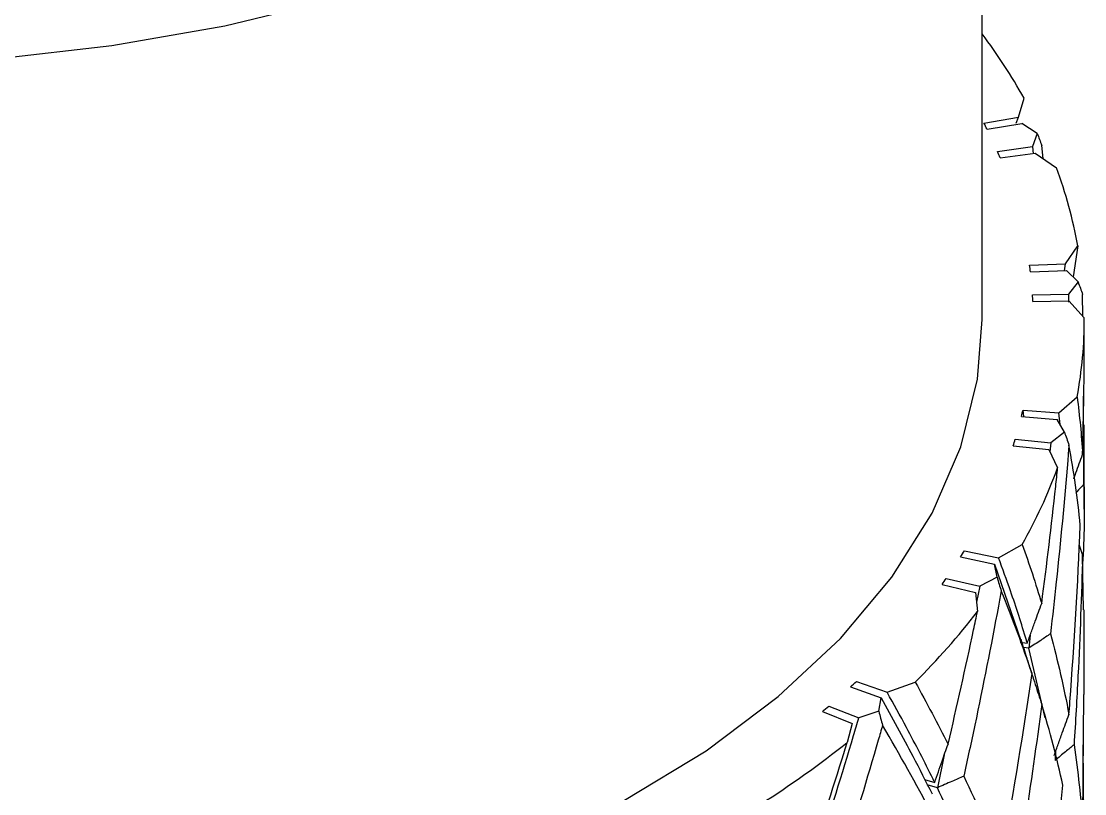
# Model space of a CAD drawing. Extents: x 0 to 8.27, y -9.61 to 0.
# Drawn here: x 2.166 to 2.2702, y -6.3042 to -6.2285 of the extents above; entities that cross this region are included whole.
import ezdxf

# ---------------------------------------------------------------- set-up
doc = ezdxf.new("R2010")
doc.units = 0
doc.header["$LTSCALE"] = 0.5
doc.header["$MEASUREMENT"] = 0
doc.layers.add('Mounting', color=4, linetype='CONTINUOUS')

msp = doc.modelspace()

# ---------------------------------------------------------------- linework, layer by layer
at = {"layer": 'Mounting', "linetype": 'Continuous', "lineweight": 25, "transparency": 16777216}
for p, q in [((2.260168909267549, -6.257764262586186), (2.260168909267549, -6.167944773278798)), ((2.263725199774598, -6.237925981287496), (2.264267750306061, -6.236079747471187)), ((2.260333603637918, -6.238505710530255), (2.263725193593217, -6.237925962703564)), ((2.263506004326899, -6.238529653260507), (2.26372519938397, -6.237925982799077)), ((2.260643053195935, -6.239119631783062), (2.264043955114829, -6.238558365652004)), ((2.26556474740093, -6.239527700496176), (2.264043957867869, -6.238558369677655)), ((2.26556474740093, -6.239527700496176), (2.265087251276071, -6.240806110972123)), ((2.261655861520666, -6.241301693969255), (2.265087252378606, -6.240806115253172)), ((2.261919599357014, -6.241922686083846), (2.265358930046176, -6.241445801259822)), ((2.265087251720587, -6.240806114620447), (2.265159571930525, -6.241520914824825)), ((2.265358922500326, -6.241445782913381), (2.267427843618151, -6.24288806445707)), ((2.266140061400364, -6.241990328671584), (2.265994823101181, -6.240695525333642)), ((2.268333900665965, -6.252289135851349), (2.269529521140811, -6.250548366227513)), ((2.269529520897066, -6.250548366137188), (2.269063020630682, -6.253586645013677)), ((2.264807628027683, -6.252449120753219), (2.268333901313071, -6.252289116931642)), ((2.264889210013479, -6.25308676799488), (2.268417935542146, -6.252945959666697)), ((2.26823989059514, -6.25297607230322), (2.26833390055819, -6.252289137332745)), ((2.269556388116115, -6.254076645212642), (2.268417936784971, -6.252945963934842)), ((2.269556388116115, -6.254076645212642), (2.268628901778328, -6.255269807838879)), ((2.265094010599768, -6.255342709068707), (2.268628901315168, -6.255269812158637)), ((2.265128333184947, -6.25598178611363), (2.268664257572908, -6.255928127566555)), ((2.268628901843812, -6.255269811518126), (2.268626552290669, -6.25606048779229)), ((2.268664256799383, -6.255928108715345), (2.270168525528078, -6.257587194923296)), ((2.270016200386834, -6.257419192666582), (2.270001027297866, -6.255297543710974)), ((2.267668962418355, -6.266891579726114), (2.269465398484698, -6.26533235428041)), ((2.270134016110859, -6.273893333797552), (2.270072356086274, -6.265271429076044)), ((2.264012277202909, -6.26725833316538), (2.267514604102843, -6.267544136639792)), ((2.264162128313927, -6.266624828179026), (2.267668969865298, -6.266891561297477)), ((2.264228365522939, -6.267275966811319), (2.264162128313927, -6.266624828179026)), ((2.267790539345668, -6.268029563649513), (2.26766896259798, -6.266891581211887)), ((2.26822096112457, -6.268786756715478), (2.267514603781336, -6.267544140963871)), ((2.270168909267539, -6.27634029606542), (2.270168909267539, -6.26807072503663)), ((2.263400119282295, -6.269489557676756), (2.266884018168838, -6.269842528517579)), ((2.26822096112457, -6.268786756715478), (2.266884020177457, -6.26984252434783)), ((2.263203526554861, -6.270118788918573), (2.266681507778429, -6.27049070178429)), ((2.266681513811108, -6.270490683252198), (2.267555386388921, -6.272294064095938)), ((2.266884019860953, -6.269842528011729), (2.266790511714561, -6.270715618484353)), ((2.261759446024115, -6.281095116044177), (2.264078184805584, -6.279785580410469)), ((2.269652634067342, -6.279861848109469), (2.27000102740223, -6.280842733515549)), ((2.258050580936214, -6.281014961894009), (2.261373440715914, -6.281714886187721)), ((2.258425315931134, -6.280413286370838), (2.261759459945296, -6.281095098912026)), ((2.27009237990066, -6.286212636650014), (2.270001034949217, -6.280842579851985)), ((2.261616830994143, -6.283015132545067), (2.261373438844174, -6.281714890378673)), ((2.26137343947218, -6.281714892007464), (2.26395312245333, -6.289213595572953)), ((2.256648218747358, -6.283123954625118), (2.259928862705664, -6.283887366697279)), ((2.261616830994143, -6.283015132545067), (2.25992886617243, -6.28388736285978)), ((2.256229302752644, -6.283715839639164), (2.259497336343173, -6.284497069540969)), ((2.259928865487581, -6.28388736646297), (2.259601288644916, -6.285443295876227)), ((2.259497348918302, -6.284497052137901), (2.259702632920579, -6.286365911220962)), ((2.270168909267539, -6.294482894161654), (2.270168909267539, -6.286213266018301)), ((2.263884191288042, -6.289365738816564), (2.264581790760275, -6.289473646140998)), ((2.264867437119818, -6.28867146696529), (2.264728158850374, -6.289971915479889)), ((2.264728120820763, -6.289971897946764), (2.264221191105634, -6.289894960550093)), ((2.266342659755963, -6.296780029481845), (2.264728110147843, -6.289971967122817)), ((2.265042801543331, -6.292444724126533), (2.264926893248884, -6.292090132441778)), ((2.247847917109056, -6.293211873541161), (2.250863645493581, -6.294278967025313)), ((2.250863625706387, -6.294278982112239), (2.253603327191712, -6.293276369281664)), ((2.247264675947662, -6.293755423493671), (2.250262843689796, -6.29483887855644)), ((2.27009237680133, -6.294482264725154), (2.27000102217491, -6.307255936413746)), ((2.245133399447212, -6.295650011342097), (2.248067408594324, -6.296790499874866)), ((2.250032628443677, -6.296139919005263), (2.250262840349677, -6.294838882431115)), ((2.2445104688247, -6.29617868191314), (2.247425726032333, -6.297335085355364)), ((2.250032628443677, -6.296139919005263), (2.248067413367579, -6.296790496537248)), ((2.247425744600804, -6.297335069841999), (2.246953468131068, -6.299187729054772)), ((2.270134011718454, -6.310178681600512), (2.270057068770683, -6.29941921438671)), ((2.256449063730969, -6.300415781167537), (2.255771580464142, -6.303633701374331)), ((2.267347650405299, -6.300092360114824), (2.267303799796281, -6.300953294632897)), ((2.254505542434771, -6.302814344524329), (2.255513774097352, -6.303110908595265)), ((2.25577154231425, -6.30363367921904), (2.254789528998771, -6.303348184529561))]:
    msp.add_line(p, q, dxfattribs=at)
at = {"layer": 'Mounting', "linetype": 'Continuous', "lineweight": 25, "transparency": 16777216, "flags": 128}
for points in [[(2.260168909267549, -6.167944773278798), (2.259712300024347, -6.173790180892972), (2.25807732770383, -6.180409792461198), (2.255271998681309, -6.186897271724995), (2.251326050142524, -6.19318384979055), (2.246281310123749, -6.199202887366248), (2.2401912541238, -6.204890581156626), (2.233120438251461, -6.210186640192312), (2.225143814914389, -6.215034924930244), (2.216345938303647, -6.219384042346057), (2.206820068100313, -6.223187890713113), (2.196667180898402, -6.226406148292533), (2.185994899827818, -6.2290047007533), (2.174916353722864, -6.230956002792873), (2.163548977928457, -6.232239370124255), (2.152013269455637, -6.232841198734484), (2.140431509684021, -6.232755109090526), (2.128926468148364, -6.231982013764075), (2.117620101151459, -6.230530107757822), (2.106632258995631, -6.228414781636722), (2.096079415541425, -6.225658458383855), (2.086073433554674, -6.222290355711372), (2.076720378933686, -6.218346176345555), (2.068119396384162, -6.21386772956884)], [(2.068119396384162, -6.303687218876227), (2.076720378933686, -6.308165665652943), (2.086073433554674, -6.312109845018817), (2.096079415541425, -6.315477947691299), (2.106632258995631, -6.31823427094411), (2.117620101151459, -6.320349597065267), (2.128926468148364, -6.321801503071462), (2.140431509684021, -6.322574598397971), (2.152013269455637, -6.322660688041871), (2.163548977928457, -6.322058859431699), (2.174916353722864, -6.320775492100317), (2.185994899827818, -6.318824190060688), (2.196667180898402, -6.316225637599921), (2.206820068100313, -6.313007380020501), (2.216345938303647, -6.309203531653445), (2.225143814914389, -6.304854414237745), (2.233120438251461, -6.300006129499813), (2.2401912541238, -6.294710070464014), (2.246281310123749, -6.289022376673749), (2.251326050142524, -6.283003339097938), (2.255271998681309, -6.276716761032496), (2.25807732770383, -6.270229281768586), (2.259712300024347, -6.263609670200474), (2.260168909267549, -6.257764262586186)]]:
    msp.add_lwpolyline(points, dxfattribs=at)
at = {"layer": 'Mounting', "linetype": 'Continuous', "lineweight": 25, "transparency": 16777216}
for centre, radius, start, end in [((2.214444862914178, -6.264008664510804), 0.05711693696302869, 29.27342069250411, 36.81888023191657), ((2.217018375775496, -6.260723881391861), 0.04868116762343501, 26.34599422916503, 27.15516263081835), ((2.219442293707488, -6.259596466471002), 0.04600743427329484, 22.59101442005016, 23.43123694189078), ((2.226294417599064, -6.258291874370563), 0.0439230699542351, 10.15414785851293, 20.53012123686062), ((2.225373510390426, -6.257818450712641), 0.03979798158247251, 6.82819165728307, 7.753683385129993), ((2.225897398555361, -6.25776828173354), 0.03927159022125151, 2.607330010842184, 3.541073538407141), ((2.228937549154779, -6.257748628162851), 0.04123129214709945, 349.4011674340459, 0.2243312404434129), ((2.223868978398258, -6.257428244986038), 0.04132934880371319, 346.2404587766141, 347.1429454510456), ((2.222337173792511, -6.257005457073653), 0.04291874019779061, 342.2094296296791, 343.0894954044074), ((2.221208683138201, -6.255334886507846), 0.04935210818432463, 330.3016518794366, 339.9014252316071), ((2.212950700631126, -6.252508362199812), 0.05335377615191642, 327.7039586399902, 328.4651654415131), ((2.209815453949858, -6.250421513189842), 0.05712055264444906, 324.3467625239629, 325.0741252989989), ((2.20538307489889, -6.244569317207144), 0.06853881837450633, 314.7122446846698, 322.423245544372), ((2.19579968989612, -6.237947661041282), 0.07591542095808947, 312.6817321911386, 313.2834492284001), ((2.191954227177774, -6.233620518630907), 0.08170484887261249, 310.0342243953173, 310.6071703731336), ((2.185954872179508, -6.222566272689271), 0.0979371035141595, 302.4460407856772, 308.5234130864523)]:
    msp.add_arc(centre, radius, start, end, dxfattribs=at)
for points in [[(2.265564749507547, -6.239527692439417), (2.265707223666794, -6.239917325775075), (2.265850581372405, -6.240306604663139), (2.265994823238287, -6.240695524432674)], [(2.26955639263744, -6.254076637557993), (2.26970369059697, -6.25448385292804), (2.269851902017507, -6.254890822884811), (2.270001027533652, -6.255297542832743)], [(2.269465398214805, -6.265332354158879), (2.269705151450324, -6.267214918865413), (2.269883785722158, -6.269093686007629), (2.270001032296676, -6.270970595736223)], [(2.268220967863016, -6.268786749744088), (2.268366651995365, -6.26921174191488), (2.268513239580642, -6.269636598914296), (2.268660731246399, -6.270061316223511)], [(2.269768764709823, -6.277916871573773), (2.269517375944105, -6.275305616314874), (2.269147673583774, -6.272688825924199), (2.268660730888968, -6.270061316875505)], [(2.270134017172694, -6.273893371051024), (2.270208303877752, -6.276499185290497), (2.270163930451616, -6.279103365230064), (2.270001025704204, -6.281711130264277)], [(2.264078184521367, -6.2797855802554), (2.264775808490157, -6.281725020683318), (2.265415016794094, -6.283653410737422), (2.265994847821474, -6.285572615916855)], [(2.261616839655034, -6.283015126507955), (2.261754542864509, -6.283457313314436), (2.261893100033575, -6.283899471581201), (2.262032511755223, -6.284341596863435)], [(2.265043679084982, -6.292447086301642), (2.264152718927761, -6.28976651858374), (2.263148024103856, -6.287066336116816), (2.262032511281149, -6.284341597465009)], [(2.266850013362017, -6.28855534763715), (2.267569650589593, -6.29120933351566), (2.268173809292392, -6.293847478641617), (2.268660735686097, -6.296474903813412)], [(2.253603326905449, -6.29327636909192), (2.254728332092526, -6.295326398242871), (2.255800177958662, -6.297358607165044), (2.256817252041145, -6.29937470517438)], [(2.268065728651635, -6.303396024665737), (2.267491424946655, -6.300759890039096), (2.266800467135653, -6.298111112071176), (2.265994860939117, -6.295444600989462)], [(2.250032638648662, -6.296139914112864), (2.250156343123962, -6.296597963700201), (2.250280814749402, -6.297056083109503), (2.250406054057947, -6.297514267964168)], [(2.255188752792463, -6.306092653214812), (2.253697160477685, -6.30326752321195), (2.252101383175358, -6.300409556101492), (2.250406053487694, -6.297514268502361)], [(2.2691575192882, -6.299416634659558), (2.269556672712241, -6.302036774545165), (2.269838111816824, -6.304648128662045), (2.270001019624914, -6.307255895595397)], [(2.258357223408183, -6.302502762745114), (2.259690759558424, -6.305281325705771), (2.260917045755576, -6.308030533777917), (2.2620325222708, -6.310755185360783)]]:
    msp.add_open_spline(points, degree=3, dxfattribs=at)
for points, knots in [([(2.270001030663224, -6.270970696383635), (2.270102203136247, -6.267123105161538), (2.270157721658023, -6.263270330560879), (2.270168911939635, -6.258805945400347), (2.270169291989504, -6.258196544290222), (2.270168525532625, -6.257587198522621)], [0.001208963695116868, 0.001208963695116868, 0.001208963695116868, 0.001208963695116868, 0.001503074287481278, 0.001503074287481278, 0.001549572798624516, 0.001549572798624516, 0.001549572798624516, 0.001549572798624516]), ([(2.268660731246399, -6.270061316223511), (2.268621004720188, -6.270565272546484), (2.268580497267038, -6.271069165937426), (2.268214392173121, -6.275536755681905), (2.267841289191864, -6.279496639473784), (2.267238994135568, -6.285154134888209), (2.267048918429026, -6.286855232750888), (2.266849970456832, -6.288555546227933)], [0.005083892301324364, 0.005083892301324364, 0.005083892301324364, 0.005083892301324364, 0.005122606385453733, 0.005122606385453733, 0.005427180575689135, 0.005427180575689135, 0.005558214953685098, 0.005558214953685098, 0.005558214953685098, 0.005558214953685098]), ([(2.269129170751256, -6.273382384238623), (2.269199728303391, -6.273184379959268), (2.269486554267786, -6.272379465862507), (2.269779869389339, -6.271576293173432), (2.270001030662996, -6.270970696387273)], [0, 0, 0, 0, 0.2459942994420407, 0.9999999999999999, 0.9999999999999999, 0.9999999999999999, 0.9999999999999999]), ([(2.26599482626554, -6.285572715157166), (2.266495045799473, -6.281761613625683), (2.266951544538841, -6.277939905868827), (2.267428530352817, -6.273505140980085), (2.267492521632192, -6.272899645625095), (2.267555386017619, -6.272294067673094)], [0.001208963695116869, 0.001208963695116869, 0.001208963695116869, 0.001208963695116869, 0.001503074287481293, 0.001503074287481293, 0.001549572798624531, 0.001549572798624531, 0.001549572798624531, 0.001549572798624531]), ([(2.270133974883919, -6.273893608186249), (2.269902377242914, -6.274139329590007), (2.26966977473964, -6.27438473581406), (2.269436170754688, -6.274629822604133), (2.26939820263371, -6.274669657047973), (2.269360208037568, -6.274709483074496), (2.269322186980361, -6.274749300665341)], [0, 0, 0, 0, 3.692454476569164e-05, 3.692454476569164e-05, 3.692454476569164e-05, 4.292595071660835e-05, 4.292595071660835e-05, 4.292595071660835e-05, 4.292595071660835e-05]), ([(2.268660730987648, -6.296474935079679), (2.268693394177234, -6.29606059141917), (2.268725530511546, -6.295646194161797), (2.269196547528026, -6.289470338031371), (2.269534043110042, -6.283698386987787), (2.269768719817165, -6.277917004419116)], [0.001726681020851305, 0.001726681020851305, 0.001726681020851305, 0.001726681020851305, 0.001758512829247847, 0.001758512829247847, 0.002201016585362853, 0.002201016585362853, 0.002201016585362853, 0.002201016585362853]), ([(2.27000102740223, -6.280842733516003), (2.269897492915078, -6.284781144478863), (2.26974594503983, -6.288722445888645), (2.269432414494958, -6.29491524405028), (2.269302745451313, -6.297166692018997), (2.26915752752322, -6.29941657862377)], [0.004433607830142783, 0.004433607830142783, 0.004433607830142783, 0.004433607830142783, 0.004734635524149195, 0.004734635524149195, 0.004906805992855937, 0.004906805992855937, 0.004906805992855937, 0.004906805992855937]), ([(2.264581790760275, -6.28947364614077), (2.264552102503302, -6.289373761330914), (2.264047024777909, -6.287674449959347), (2.263154530455012, -6.284891181699201), (2.262159199374963, -6.282182822825682), (2.261759456916678, -6.28109509829266)], [0, 0, 0, 0, 0.03602306106505671, 0.6128499158845441, 1, 1, 1, 1]), ([(2.262032511755223, -6.284341596863435), (2.26194150364492, -6.284837620812134), (2.261849756572445, -6.285333489609108), (2.261029687681201, -6.289729107792134), (2.26025643437967, -6.293619435976886), (2.259086184968709, -6.299169381576), (2.258725810964023, -6.300837080691387), (2.258357148397607, -6.302502954181243)], [0.005083892301324373, 0.005083892301324373, 0.005083892301324373, 0.005083892301324373, 0.005122606385453739, 0.005122606385453739, 0.005427180575689141, 0.005427180575689141, 0.005558214953685095, 0.005558214953685095, 0.005558214953685095, 0.005558214953685095]), ([(2.264581791383733, -6.289473774315915), (2.264709445999159, -6.28911284624234), (2.26483784198669, -6.288752209943247), (2.264966982153254, -6.288391869891136), (2.26509612232141, -6.288031529834022), (2.265226007022619, -6.287671485037542), (2.265356639030841, -6.287311740008128), (2.265567417332448, -6.286731281609939), (2.265780141738077, -6.286151599945008), (2.265994826265086, -6.285572715160804)], [0, 0, 0, 0, 3.692449215761399e-05, 3.692449215761399e-05, 3.692449215761399e-05, 7.384898518655828e-05, 7.384898518655828e-05, 7.384898518655828e-05, 0.0001334277934832269, 0.0001334277934832269, 0.0001334277934832269, 0.0001334277934832269]), ([(2.256817211504512, -6.299374800647222), (2.257694616105454, -6.295647286988462), (2.258532143876863, -6.291904094786439), (2.259454078654215, -6.287554209940929), (2.259578884437104, -6.286960169920114), (2.2597026321898, -6.286365914731213)], [0.001208963695116868, 0.001208963695116868, 0.001208963695116868, 0.001208963695116868, 0.001503074287481286, 0.001503074287481286, 0.001549572798624524, 0.001549572798624524, 0.001549572798624524, 0.001549572798624524]), ([(2.264928936843461, -6.292089466559553), (2.264805479157729, -6.291711696212694), (2.264480474615056, -6.290717209090523), (2.264163751601899, -6.289718842161726), (2.263967340415746, -6.289099719380594)], [0, 0, 0, 0, 0.3798644933961249, 1, 1, 1, 1]), ([(2.266849925072819, -6.288555576849483), (2.266534891603641, -6.288768131200975), (2.266218988587497, -6.288980256642269), (2.265902220865854, -6.289191949417948), (2.265707198793933, -6.289322280764502), (2.265511848424666, -6.289452448474769), (2.265316170896057, -6.289582451676203), (2.265120491713077, -6.289712455976307), (2.264924484951933, -6.289842296039403), (2.264728151756316, -6.289971970995332)], [0, 0, 0, 0, 3.692454476569257e-05, 3.692454476569257e-05, 3.692454476569257e-05, 5.965757049893208e-05, 5.965757049893208e-05, 5.965757049893208e-05, 8.239078838353471e-05, 8.239078838353471e-05, 8.239078838353471e-05, 8.239078838353471e-05]), ([(2.262032511511023, -6.310755215689134), (2.26210733796708, -6.310347394004047), (2.262181666997293, -6.309939456573481), (2.263281842668874, -6.303858933162068), (2.264211923715919, -6.29816389281654), (2.265043614949235, -6.292447212531549)], [0.001726681020851302, 0.001726681020851302, 0.001726681020851302, 0.001726681020851302, 0.001758512829247846, 0.001758512829247846, 0.002201016585362855, 0.002201016585362855, 0.002201016585362855, 0.002201016585362855]), ([(2.26503277038384, -6.292511460251028), (2.265140226856801, -6.292843859395241), (2.265248197445061, -6.293176213370877), (2.265356683668614, -6.293508520090533), (2.265567445836012, -6.29415411067577), (2.26578015531797, -6.294799526454192), (2.265994823110958, -6.295444751899929)], [4.318544522369685e-05, 4.318544522369685e-05, 4.318544522369685e-05, 4.318544522369685e-05, 7.384898531217373e-05, 7.384898531217373e-05, 7.384898531217373e-05, 0.0001334208711571364, 0.0001334208711571364, 0.0001334208711571364, 0.0001334208711571364]), ([(2.255513774097125, -6.303110908595038), (2.255461787383609, -6.303006068124994), (2.254577352467066, -6.301222447541015), (2.253071038641082, -6.298293630676532), (2.251496146944163, -6.295429322550255), (2.250863642754183, -6.294278966056019)], [0, 0, 0, 0, 0.03602306106505773, 0.6128499158845444, 1, 1, 1, 1]), ([(2.250262844308708, -6.294838878780062), (2.251320697618411, -6.296747473140037), (2.253069402413729, -6.299902511820157), (2.254635051910753, -6.302997722428238), (2.255253584715064, -6.304220530790751)], [0, 0, 0, 0, 0.604935328368545, 1, 1, 1, 1]), ([(2.265994823110958, -6.29544475190027), (2.265482797585918, -6.299345813523352), (2.264923872310391, -6.303244006702236), (2.263973015813207, -6.309360087695204), (2.263612217234567, -6.311581776352902), (2.263236669777797, -6.313800065318212)], [0.004433607830142779, 0.004433607830142779, 0.004433607830142779, 0.004433607830142779, 0.004734635524149191, 0.004734635524149191, 0.004906805992855937, 0.004906805992855937, 0.004906805992855937, 0.004906805992855937]), ([(2.267215887185756, -6.300462162760589), (2.267346423099042, -6.300093425151083), (2.267477717515902, -6.299724934097974), (2.267609773320345, -6.299356693910106), (2.267741829126606, -6.298988453717065), (2.267874646682429, -6.298620463380182), (2.268008228835441, -6.298252727243714), (2.268223734359452, -6.297659465592339), (2.268441231160494, -6.297066862061449), (2.268660730987648, -6.296474935080248)], [0, 0, 0, 0, 3.692449221523123e-05, 3.692449221523123e-05, 3.692449221523123e-05, 7.384898530530204e-05, 7.384898530530204e-05, 7.384898530530204e-05, 0.0001334186949999147, 0.0001334186949999147, 0.0001334186949999147, 0.0001334186949999147]), ([(2.242090396612383, -6.31592193236326), (2.242769799104479, -6.313878541303886), (2.243437571366456, -6.311830546026151), (2.245287400496608, -6.306042175427812), (2.246442316485144, -6.302291074547263), (2.247728202555862, -6.297947035783629), (2.247898282983869, -6.297368938943002), (2.248067412344398, -6.29679050003687)], [0.005047594040414508, 0.005047594040414508, 0.005047594040414508, 0.005047594040414508, 0.005214926679320327, 0.005214926679320327, 0.005519500869555729, 0.005519500869555729, 0.005566222870637729, 0.005566222870637729, 0.005566222870637729, 0.005566222870637729]), ([(2.250406054057947, -6.297514267964281), (2.250267741854913, -6.297996377814961), (2.250128764949949, -6.298478247346104), (2.248890573207262, -6.302748979775849), (2.247750964465212, -6.306523244322413), (2.246063906214403, -6.311899821683362), (2.245548983984889, -6.313514411864041), (2.245026719147262, -6.315126227991975)], [0.005083892301324373, 0.005083892301324373, 0.005083892301324373, 0.005083892301324373, 0.005122606385453738, 0.005122606385453738, 0.00542718057568914, 0.00542718057568914, 0.005558214953685094, 0.005558214953685094, 0.005558214953685094, 0.005558214953685094]), ([(2.242869292183713, -6.311773735488025), (2.24408553506052, -6.308173254692967), (2.245267487881591, -6.304552595250293), (2.246594078648485, -6.300339140554563), (2.246774244323177, -6.299763604793888), (2.246953467072416, -6.299187732456396)], [0.001208963695116868, 0.001208963695116868, 0.001208963695116868, 0.001208963695116868, 0.001503074287481271, 0.001503074287481271, 0.00154957279862451, 0.00154957279862451, 0.00154957279862451, 0.00154957279862451]), ([(2.25551377467238, -6.303111036842942), (2.255631528118982, -6.302764998997638), (2.255749965435115, -6.302419339403848), (2.255869089210336, -6.302074062861713), (2.255988212987148, -6.301728786314577), (2.256108023549103, -6.301383891874018), (2.256228523455519, -6.301039384369851), (2.256422953334749, -6.300483512133376), (2.256619178374166, -6.299928643632818), (2.256817211503602, -6.299374800650746)], [0, 0, 0, 0, 3.692449215761722e-05, 3.692449215761722e-05, 3.692449215761722e-05, 7.384898518656128e-05, 7.384898518656128e-05, 7.384898518656128e-05, 0.0001334277934832337, 0.0001334277934832337, 0.0001334277934832337, 0.0001334277934832337]), ([(2.269157525107374, -6.299416580649442), (2.268882705626964, -6.299646979900437), (2.26860694373201, -6.299877005525325), (2.268330243563895, -6.300106653492541), (2.268159881544733, -6.300248045858432), (2.267989163377678, -6.300389295455368), (2.267818090037707, -6.300530401344183), (2.267647015251868, -6.300671508425914), (2.26747558492545, -6.300812472095281), (2.267303800040253, -6.300953291414309)], [0, 0, 0, 0, 3.692454477490111e-05, 3.692454477490111e-05, 3.692454477490111e-05, 5.96586441958697e-05, 5.96586441958697e-05, 5.96586441958697e-05, 8.239293580919987e-05, 8.239293580919987e-05, 8.239293580919987e-05, 8.239293580919987e-05]), ([(2.258357092976865, -6.302502978686441), (2.257972392153732, -6.302673076391436), (2.257586995102855, -6.302842650182235), (2.257200907913756, -6.303011696966671), (2.256963208431642, -6.30311577276688), (2.256725246701507, -6.303219649099439), (2.256487024151937, -6.303323325247099), (2.256248799588974, -6.303427002271114), (2.256010313698397, -6.303530479325893), (2.255771567914479, -6.303633755697881)], [0, 0, 0, 0, 3.692454476569206e-05, 3.692454476569206e-05, 3.692454476569206e-05, 5.965757049893105e-05, 5.965757049893105e-05, 5.965757049893105e-05, 8.239078838353274e-05, 8.239078838353274e-05, 8.239078838353274e-05, 8.239078838353274e-05]), ([(2.260666875688656, -6.314571925179727), (2.26019615301081, -6.313421878445176), (2.258719834626135, -6.309815009225751), (2.256966101222105, -6.306138159291201), (2.255771544004546, -6.303633669374101)], [0, 0, 0, 0, 0.3188490251917125, 1, 1, 1, 1]), ([(2.265994820924533, -6.32185776046844), (2.266121348429095, -6.320893766843191), (2.266245033145168, -6.319929459205348), (2.267014843584292, -6.313784206666348), (2.267581710351095, -6.308594439666301), (2.268065731483574, -6.30339600591207)], [0.002378381747722605, 0.002378381747722605, 0.002378381747722605, 0.002378381747722605, 0.002452851256914944, 0.002452851256914944, 0.002852802666629454, 0.002852802666629454, 0.002852802666629454, 0.002852802666629454])]:
    msp.add_open_spline(points, degree=3, knots=knots, dxfattribs=at)

doc.saveas('drawing.dxf')
